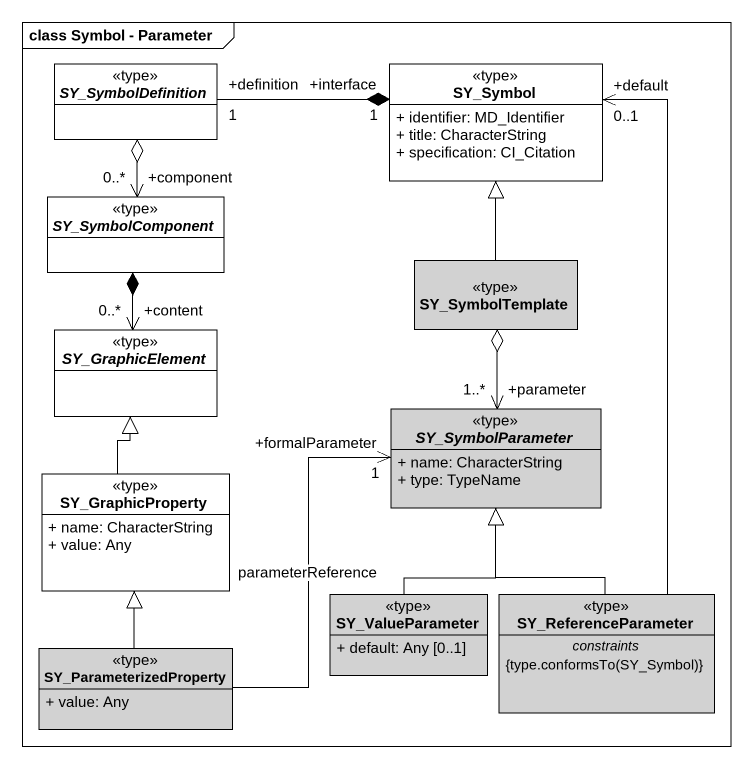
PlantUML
@startuml
mainframe class Symbol - Parameter
hide circle
hide empty members
skinparam classAttributeIconSize 0
abstract class SY_SymbolDefinition <<type>> #FFFFFF
class SY_Symbol <<type>> #FFFFFF {
  + identifier: MD_Identifier
  + title: CharacterString
  + specification: CI_Citation
}
abstract class SY_SymbolComponent <<type>> #FFFFFF
class SY_SymbolTemplate <<type>> #D2D2D2
abstract class SY_GraphicElement <<type>> #FFFFFF
abstract class SY_SymbolParameter <<type>> #D2D2D2 {
  + name: CharacterString
  + type: TypeName
}
class SY_GraphicProperty <<type>> #FFFFFF {
  + name: CharacterString
  + value: Any
}
class SY_ValueParameter <<type>> #D2D2D2 {
  + default: Any [0..1]
}
class SY_ReferenceParameter <<type>> #D2D2D2 {
  -- constraints --
  {field} {type.conformsTo(SY_Symbol)}
}
class SY_ParameterizedProperty <<type>> #D2D2D2 {
  + value: Any
}
SY_SymbolDefinition "+definition\n1" -right-* "+interface\n1" SY_Symbol
SY_SymbolComponent "+component\n0..*" <-up-o SY_SymbolDefinition
SY_SymbolTemplate -up-|> SY_Symbol
SY_GraphicElement "+content\n0..*" <-up-* SY_SymbolComponent
SY_SymbolParameter "+parameter\n1..*" <-up-o SY_SymbolTemplate
SY_GraphicProperty -up-|> SY_GraphicElement
SY_ValueParameter -up-|> SY_SymbolParameter
SY_ReferenceParameter -up-> "+default\n0..1" SY_Symbol
SY_ReferenceParameter -up-|> SY_SymbolParameter
SY_ParameterizedProperty -up-> "+formalParameter\n1" SY_SymbolParameter : parameterReference
SY_ParameterizedProperty -up-|> SY_GraphicProperty
@enduml
